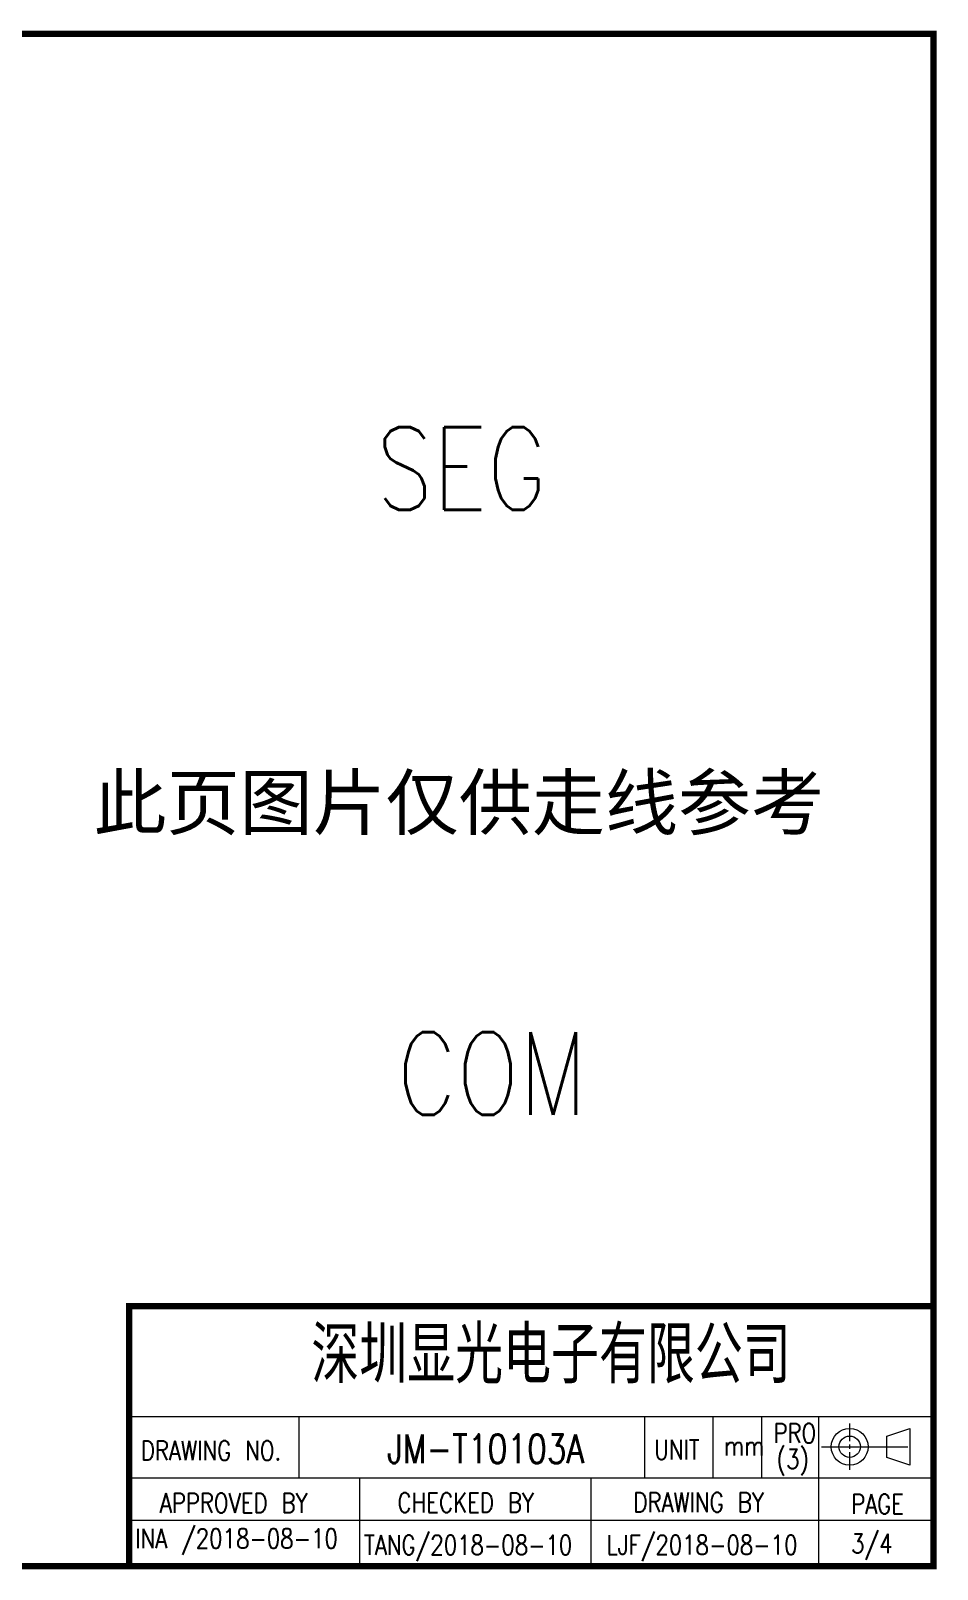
# Model space of a CAD drawing. Header units: millimetres. Extents: x 0 to 299, y 0 to 101.
# Drawn here: x 239 to 298.6, y 0 to 101.1 of the extents above; entities that cross this region are included whole.
import ezdxf

# ---------------------------------------------------------------- set-up
doc = ezdxf.new("R2010")
doc.units = ezdxf.units.MM
doc.layers.get('0').update_dxf_attribs({"lineweight": 35})
for name, color, linetype, lineweight in [('COM', 1, 'Continuous', 18), ('SEG', 3, 'Continuous', 18), ('spec', 7, 'Continuous', 18)]:
    doc.layers.add(name, color=color, linetype=linetype, lineweight=lineweight)
doc.styles.add('LCD', font='txt.shx', dxfattribs={"width": 0.7, "bigfont": 'gbcbig.shx'})
doc.styles.add('spec', font='txt.shx', dxfattribs={"bigfont": 'gbcbig.shx'})
doc.styles.add('style2', font='')
doc.styles.get('style2').set_extended_font_data('黑体')

msp = doc.modelspace()

# ---------------------------------------------------------------- linework, layer by layer
for points in [[(298.36, 17.29, 0, 0, 0), (245.49, 17.29, 0.481, 0.481, 0)], [(298.36, 17.29, 0.416, 0.416, 0), (245.49, 17.29, 0.416, 0.416, 0), (245.49, 0.21, 0.416, 0.416, 0)]]:
    msp.add_lwpolyline(points, format="xyseb")
at = {"layer": 'spec', "color": 0, "lineweight": 13}
for p, q in [((298.37, 17.29), (245.49, 17.29)), ((245.49, 15.74), (245.49, 0.21))]:
    msp.add_line(p, q, dxfattribs=at)
msp.add_lwpolyline([(298.36, 100.92, 0.417, 0.417, 0), (152.37, 100.92, 0.417, 0.417, 0), (152.37, 0.21, 0.417, 0.417, 0), (298.36, 0.21, 0.417, 0.417, 0)], format="xyseb", close=True, dxfattribs=at)
at = {"layer": 'spec', "color": 0, "lineweight": 13, "ltscale": 0.18}
for points in [[(245.49, 10.04), (298.36, 10.04)], [(291.01, 8.05), (296.67, 8.05)]]:
    msp.add_lwpolyline(points, dxfattribs=at)
at = {"layer": 'spec', "color": 0, "lineweight": 13}
for points in [[(256.67, 6.02), (256.67, 10.04)], [(279.39, 6.02), (279.39, 10.04)], [(283.88, 6.02), (283.88, 10.04)], [(287.07, 6.02), (287.07, 10.04)], [(290.83, 0.23), (290.83, 10.04)], [(292.85, 9.57), (292.85, 8.41)], [(292.85, 8.19), (292.85, 7.91)], [(292.85, 7.69), (292.85, 6.53)], [(245.49, 6), (298.3, 6)], [(260.64, 6), (260.64, 0.21)], [(275.84, 6), (275.84, 0.28)], [(245.49, 3.23), (298.36, 3.23)]]:
    msp.add_lwpolyline(points, dxfattribs=at)
msp.add_lwpolyline([(295.3, 8.75), (296.81, 9.26), (296.81, 6.85), (295.3, 7.35)], close=True, dxfattribs=at)
for radius in [1.21, 0.703]:
    msp.add_circle((292.85, 8.05), radius, dxfattribs=at)

# ---------------------------------------------------------------- texts
at = {"insert": (257.47, 15.87), "char_height": 3.3, "width": 40.7494, "attachment_point": 1, "style": 'LCD'}
msp.add_mtext('{\\fSimSun|b0|i0|c134|p2;\\C2;深圳显光电子有限公司}', dxfattribs=at)
at = {"layer": 'COM', "color": 1, "style": 'spec', "width": 0.8}
msp.add_text('COM', height=5.443, dxfattribs=at).set_placement((263.1, 29.86))
at = {"layer": 'SEG', "color": 3, "style": 'spec', "width": 0.8}
msp.add_text('SEG', height=5.443, dxfattribs=at).set_placement((261.73, 69.63))
at = {"layer": 'spec', "style": 'style2'}
msp.add_text('此页图片仅供走线参考', height=3.521, dxfattribs=at).set_placement((243.15, 48.64))
at = {"layer": 'spec', "color": 0, "lineweight": 13, "style": 'spec', "width": 0.8}
for s, height, p in [('PRO', 1.284, (287.84, 8.3)), ('JM-T10103A', 1.89, (262.45, 6.97)), ('UNIT', 1.284, (279.99, 7.22)), ('mm', 1.284, (284.59, 7.48)), ('(3)', 1.284, (288.05, 6.6)), ('PAGE', 1.284, (292.94, 3.64)), ('TANG/2018-08-10', 1.2839, (260.93, 0.95)), ('LJF/2018-08-10', 1.2839, (276.87, 0.96)), ('3/4', 1.284, (292.94, 1.05))]:
    msp.add_text(s, height=height, dxfattribs=at).set_placement(p)
at = {"layer": 'spec', "color": 0, "lineweight": 13, "char_height": 1.2839, "attachment_point": 7, "style": 'spec'}
for s, insert, width in [('{\\W0.8;DRAWING NO.}', (246.26, 7.16), 10.895), ('{\\W0.8;APPROVED BY}', (247.5, 3.71), 11.8855), ('{\\W0.8;CHECKED BY}', (263.13, 3.74), 10.4548), ('{\\W0.8;DRAWING BY}', (278.63, 3.76), 10.6749), ('{\\W0.8;INA /2018-08-10}', (245.88, 0.95), 14.6367)]:
    msp.add_mtext(s, dxfattribs=dict(at, insert=insert, width=width))

doc.saveas('drawing.dxf')
